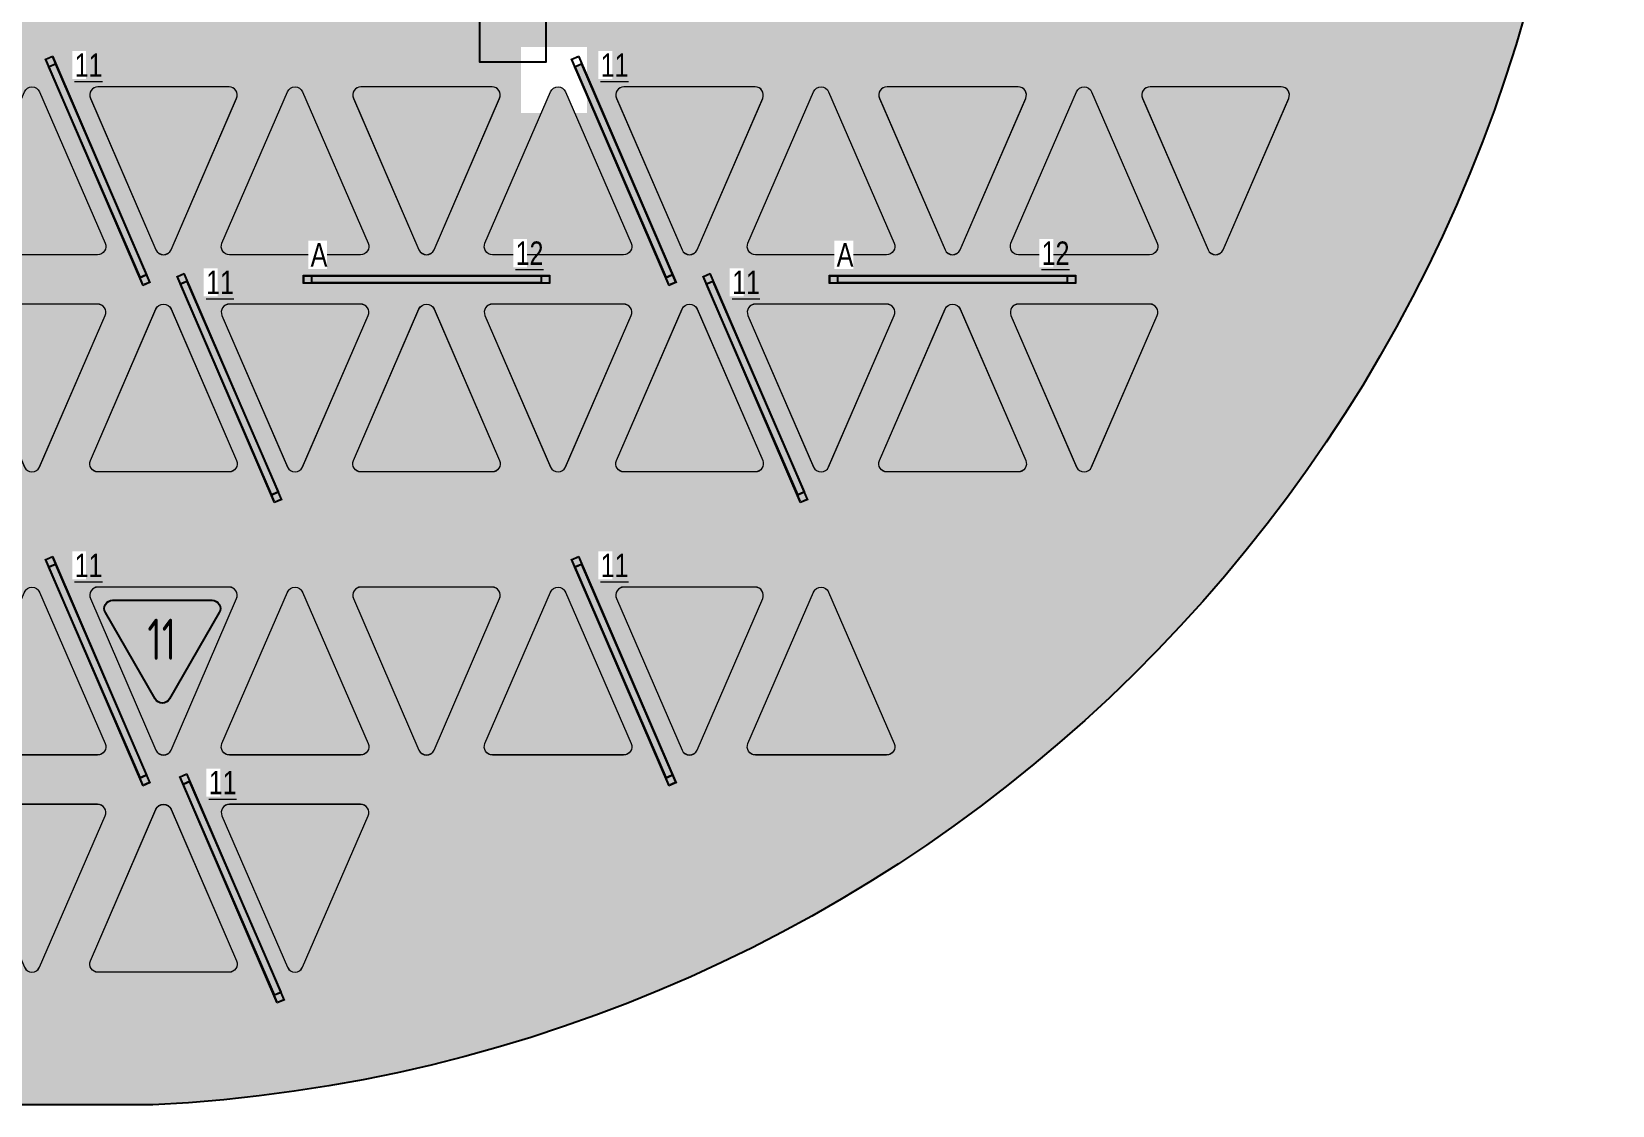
# Model space of a CAD drawing. Header units: millimetres. Extents: x -547274 to 397870, y -45599 to 141350.
# Drawn here: x -197412 to -187796, y 106367 to 112894 of the extents above; entities that cross this region are included whole.
import ezdxf

# ---------------------------------------------------------------- set-up
doc = ezdxf.new("R2010")
doc.units = ezdxf.units.MM
for name, color, linetype, lineweight in [('_ЭОМ_ОБЩ_Освещение_текст тип светильника', 172, 'Continuous', 50), ('_ЭОМ_светильник А', 1, 'Continuous', 35), ('_ЭОМ_светильник Р', 4, 'Continuous', 35), ('АР_Потолки_Штриховка', 252, 'Continuous', 0)]:
    doc.layers.add(name, color=color, linetype=linetype, lineweight=lineweight)
doc.layers.add('RAL 9010', color=7, linetype='Continuous')
for name, color, linetype, lineweight, true_color in [('АР_Потолок_RAL 095 85 40', 7, 'Continuous', 5, 0xddc87a), ('АР_Потолок_RAL 100 70 20', 7, 'Continuous', 5, 0xb3ac85), ('АР_Потолок_Покраска', 7, 'Continuous', 5, 0x007399)]:
    doc.layers.add(name, color=color, linetype=linetype, lineweight=lineweight, true_color=true_color)
doc.styles.add('ISOCPEUR', font='isocpeur.ttf', dxfattribs={"height": 799.9999999999999})
doc.styles.add('ГОСТ', font='cad.shx', dxfattribs={"width": 0.8})

# ---------------------------------------------------------------- blocks, each defined once
blk = doc.blocks.new('RVE-PLS5070-1500-P')
at = {"color": 0, "linetype": 'ByBlock', "lineweight": -2, "ltscale": 40}
for points in [[(750, -25), (-750, -25), (-750, 25), (750, 25)], [(745, -20), (-745, -20), (-745, 20), (745, 20)]]:
    blk.add_lwpolyline(points, close=True, dxfattribs=at)

msp = doc.modelspace()

# ---------------------------------------------------------------- hatches: boundary and pattern name
at = {"layer": 'RAL 9010', "ltscale": 100, "true_color": 0xe1be89}
h = msp.add_hatch(color=31, dxfattribs=at)
h.dxf.hatch_style = 1
h.paths.add_polyline_path([(-196164.5185041116, 112489.3069024849, 0.539690900055195), (-196210.398839563, 112559.1813797469), (-197008.1016155522, 112559.1813797469, 0.5396909000551948), (-197053.9819507163, 112489.3069029224), (-196655.1305626507, 111568.5563634164, 0.6566107862158973), (-196563.3698919877, 111568.5563634164)])
h = msp.add_hatch(color=31, dxfattribs=at)
h.dxf.hatch_style = 1
h.paths.add_polyline_path([(-194163.3698919887, 112529.0558566575, 0.6566107861821062), (-194255.1305626497, 112529.0558566575), (-194653.9819507154, 111608.3053172707, 0.5396909000704397), (-194608.1016155522, 111538.4308404441), (-193810.398839563, 111538.4308404441, 0.539690900070439), (-193764.5185041126, 111608.3053177082)])
h = msp.add_hatch(color=31, dxfattribs=at)
h.dxf.hatch_style = 1
h.paths.add_polyline_path([(-191855.1305626507, 111568.5563634164, 0.6566107862158973), (-191763.3698919877, 111568.5563634164), (-191364.5185041116, 112489.3069024849, 0.5396909000551949), (-191410.398839563, 112559.1813797469), (-192208.1016155522, 112559.1813797469, 0.5396909000551949), (-192253.9819507163, 112489.3069029224)])
h = msp.add_hatch(color=31, dxfattribs=at)
h.dxf.hatch_style = 1
h.paths.add_polyline_path([(-196208.1016155913, 111238.4308404441, 0.5396909000551953), (-196253.9819507007, 111168.5563637029), (-195855.1305626507, 110247.8058242328, 0.6566107862158973), (-195763.3698919877, 110247.8058242328), (-195364.5185041272, 111168.5563632654, 0.5396909000551949), (-195410.3988395239, 111238.4308404441)])
h = msp.add_hatch(color=31, dxfattribs=at)
h.dxf.hatch_style = 1
h.paths.add_polyline_path([(-193363.3698919877, 111208.3053174717, 0.6566107862158973), (-193455.1305626507, 111208.3053174717), (-193853.9819507163, 110287.5547779657, 0.5396909000551949), (-193808.1016155522, 110217.6803011412), (-193010.398839563, 110217.6803011412, 0.5396909000551945), (-192964.5185041116, 110287.5547784032)])
h = msp.add_hatch(color=31, dxfattribs=at)
h.dxf.hatch_style = 1
h.paths.add_polyline_path([(-191055.1305626507, 110247.8058242328, 0.6566107862158973), (-190963.3698919877, 110247.8058242328), (-190564.5185041272, 111168.5563632654, 0.5396909000551943), (-190610.3988395239, 111238.4308404441), (-191408.1016155913, 111238.4308404441, 0.5396909000551955), (-191453.9819507007, 111168.5563637029)])
h = msp.add_hatch(color=31, dxfattribs=at)
h.dxf.hatch_style = 1
h.paths.add_polyline_path([(-197363.3698919887, 109487.5547780519, 0.6566107861821062), (-197455.1305626497, 109487.5547780519), (-197853.9819507154, 108566.804238665, 0.5396909000704397), (-197808.1016155522, 108496.9297618384), (-197010.398839563, 108496.9297618384, 0.539690900070439), (-196964.5185041126, 108566.8042391026)])
h = msp.add_hatch(color=31, dxfattribs=at)
h.dxf.hatch_style = 1
h.paths.add_polyline_path([(-195055.1305626507, 108527.0552848107, 0.6566107862158973), (-194963.3698919877, 108527.0552848107), (-194564.5185041116, 109447.8058238792, 0.5396909000551949), (-194610.398839563, 109517.6803011412), (-195408.1016155522, 109517.6803011412, 0.5396909000551949), (-195453.9819507163, 109447.8058243168)])
h = msp.add_hatch(color=31, dxfattribs=at)
h.dxf.hatch_style = 1
h.paths.add_polyline_path([(-192563.3698919887, 109487.5547780519, 0.6566107861821062), (-192655.1305626497, 109487.5547780519), (-193053.9819507154, 108566.804238665, 0.5396909000704397), (-193008.1016155522, 108496.9297618384), (-192210.398839563, 108496.9297618384, 0.539690900070439), (-192164.5185041126, 108566.8042391026)])
h = msp.add_hatch(color=31, dxfattribs=at)
h.dxf.hatch_style = 1
h.paths.add_polyline_path([(-196563.3698919877, 108166.8042388661, 0.6566107862158973), (-196655.1305626507, 108166.8042388661), (-197053.9819507163, 107246.05369936, 0.5396909000551949), (-197008.1016155522, 107176.1792225356), (-196210.398839563, 107176.1792225356, 0.5396909000551945), (-196164.5185041116, 107246.0536997976)])
at = {"layer": 'АР_Потолки_Штриховка', "ltscale": 100, "true_color": 0xf8f6b0}
h = msp.add_hatch(color=51, dxfattribs=at)
h.dxf.hatch_style = 1
h.paths.add_polyline_path([(-196714.6691759696, 111419.007075798), (-197267.1422003378, 112694.4966173286), (-197303.8464678397, 112678.5970357771), (-196751.3734434714, 111403.1074941272)])
h = msp.add_hatch(color=51, dxfattribs=at)
h.dxf.hatch_style = 1
h.paths.add_polyline_path([(-193514.6691759696, 111419.007075798), (-194067.1422003378, 112694.4966173286), (-194103.8464678397, 112678.5970357771), (-193551.3734434714, 111403.1074941272)])
h = msp.add_hatch(color=51, dxfattribs=at)
h.dxf.hatch_style = 1
h.paths.add_polyline_path([(-195914.6691759696, 110098.2565365548), (-196467.1422003378, 111373.7460780854), (-196503.8464678397, 111357.8464965338), (-195951.3734434714, 110082.356954884)])
h = msp.add_hatch(color=51, dxfattribs=at)
h.dxf.hatch_style = 1
h.paths.add_polyline_path([(-195704.2493446936, 111408.4308404441), (-194314.2493446936, 111408.4308404441), (-194314.2493446936, 111368.4308404441), (-195704.2493446936, 111368.4308404441)])
h = msp.add_hatch(color=51, dxfattribs=at)
h.dxf.hatch_style = 1
h.paths.add_polyline_path([(-192714.6691759696, 110098.2565365548), (-193267.1422003378, 111373.7460780854), (-193303.8464678397, 111357.8464965338), (-192751.3734434714, 110082.356954884)])
h = msp.add_hatch(color=51, dxfattribs=at)
h.dxf.hatch_style = 1
h.paths.add_polyline_path([(-192504.2493446936, 111408.4308404441), (-191114.2493446936, 111408.4308404441), (-191114.2493446936, 111368.4308404441), (-192504.2493446936, 111368.4308404441)])
h = msp.add_hatch(color=51, dxfattribs=at)
h.dxf.hatch_style = 1
h.paths.add_polyline_path([(-196714.6691759696, 108377.5059971923), (-197267.1422003378, 109652.995538723), (-197303.8464678397, 109637.0959571714), (-196751.3734434714, 108361.6064155216)])
h = msp.add_hatch(color=51, dxfattribs=at)
h.dxf.hatch_style = 1
h.paths.add_polyline_path([(-193514.6691759696, 108377.5059971923), (-194067.1422003378, 109652.995538723), (-194103.8464678397, 109637.0959571714), (-193551.3734434714, 108361.6064155216)])
h = msp.add_hatch(color=51, dxfattribs=at)
h.dxf.hatch_style = 1
h.paths.add_polyline_path([(-195898.3925293982, 107056.7554579491), (-196450.8655537665, 108332.2449994797), (-196487.5698212683, 108316.3454179282), (-195935.0967969, 107040.8558762784)])
at = {"layer": 'АР_Потолок_RAL 095 85 40', "transparency": 33554687}
h = msp.add_hatch(color=256, dxfattribs=at)
h.dxf.hatch_style = 1
h.paths.add_polyline_path([(-197363.3698919887, 112529.0558566575, 0.6566107861821062), (-197455.1305626497, 112529.0558566575), (-197853.9819507154, 111608.3053172707, 0.5396909000704397), (-197808.1016155522, 111538.4308404441), (-197010.398839563, 111538.4308404441, 0.539690900070439), (-196964.5185041126, 111608.3053177082)])
h = msp.add_hatch(color=256, dxfattribs=at)
h.dxf.hatch_style = 1
h.paths.add_polyline_path([(-195055.1305626507, 111568.5563634164, 0.6566107862158973), (-194963.3698919877, 111568.5563634164), (-194564.5185041116, 112489.3069024849, 0.5396909000551949), (-194610.398839563, 112559.1813797469), (-195408.1016155522, 112559.1813797469, 0.5396909000551949), (-195453.9819507163, 112489.3069029224)])
h = msp.add_hatch(color=256, dxfattribs=at)
h.dxf.hatch_style = 1
h.paths.add_polyline_path([(-192563.3698919887, 112529.0558566575, 0.6566107861821062), (-192655.1305626497, 112529.0558566575), (-193053.9819507154, 111608.3053172707, 0.5396909000704397), (-193008.1016155522, 111538.4308404441), (-192210.398839563, 111538.4308404441, 0.539690900070439), (-192164.5185041126, 111608.3053177082)])
h = msp.add_hatch(color=256, dxfattribs=at)
h.dxf.hatch_style = 1
h.paths.add_polyline_path([(-190255.1305626507, 111568.5563634164, 0.6566107862158973), (-190163.3698919877, 111568.5563634164), (-189764.5185041116, 112489.3069024849, 0.5396909000551949), (-189810.398839563, 112559.1813797469), (-190608.1016155522, 112559.1813797469, 0.5396909000551949), (-190653.9819507163, 112489.3069029224)])
h = msp.add_hatch(color=256, dxfattribs=at)
h.dxf.hatch_style = 1
h.paths.add_polyline_path([(-196563.3698919877, 111208.3053174717, 0.6566107862158973), (-196655.1305626507, 111208.3053174717), (-197053.9819507163, 110287.5547779657, 0.5396909000551949), (-197008.1016155522, 110217.6803011412), (-196210.398839563, 110217.6803011412, 0.5396909000551945), (-196164.5185041116, 110287.5547784032)])
h = msp.add_hatch(color=256, dxfattribs=at)
h.dxf.hatch_style = 1
h.paths.add_polyline_path([(-194255.1305626507, 110247.8058242328, 0.6566107862158973), (-194163.3698919877, 110247.8058242328), (-193764.5185041272, 111168.5563632654, 0.5396909000551943), (-193810.3988395239, 111238.4308404441), (-194608.1016155913, 111238.4308404441, 0.5396909000551955), (-194653.9819507007, 111168.5563637029)])
h = msp.add_hatch(color=256, dxfattribs=at)
h.dxf.hatch_style = 1
h.paths.add_polyline_path([(-192253.9819507163, 110287.5547779657, 0.5396909000551949), (-192208.1016155522, 110217.6803011412), (-191410.398839563, 110217.6803011412, 0.5396909000551949), (-191364.5185041116, 110287.5547784032), (-191763.3698919877, 111208.3053174717, 0.6566107862158973), (-191855.1305626507, 111208.3053174717)])
h = msp.add_hatch(color=256, dxfattribs=at)
h.dxf.hatch_style = 1
h.paths.add_polyline_path([(-195763.3698919887, 109487.5547780519, 0.6566107861821062), (-195855.1305626497, 109487.5547780519), (-196253.9819507154, 108566.804238665, 0.5396909000704397), (-196208.1016155522, 108496.9297618384), (-195410.398839563, 108496.9297618384, 0.539690900070439), (-195364.5185041126, 108566.8042391026)])
h = msp.add_hatch(color=256, dxfattribs=at)
h.dxf.hatch_style = 1
h.paths.add_polyline_path([(-192964.5185041116, 109447.8058238792, 0.539690900055195), (-193010.398839563, 109517.6803011412), (-193808.1016155522, 109517.6803011412, 0.5396909000551948), (-193853.9819507163, 109447.8058243168), (-193455.1305626507, 108527.0552848107, 0.6566107862158973), (-193363.3698919877, 108527.0552848107)])
h = msp.add_hatch(color=256, dxfattribs=at)
h.dxf.hatch_style = 1
h.paths.add_polyline_path([(-197455.1305626507, 107206.3047456271, 0.6566107862158973), (-197363.3698919877, 107206.3047456271), (-196964.5185041272, 108127.0552846597, 0.5396909000551943), (-197010.3988395239, 108196.9297618384), (-197808.1016155913, 108196.9297618384, 0.5396909000551955), (-197853.9819507007, 108127.0552850972)])
at = {"layer": 'АР_Потолок_RAL 100 70 20', "transparency": 33554687}
h = msp.add_hatch(color=256, dxfattribs=at)
h.dxf.hatch_style = 1
h.paths.add_polyline_path([(-195763.3698919887, 112529.0558566575, 0.6566107861821062), (-195855.1305626497, 112529.0558566575), (-196253.9819507154, 111608.3053172707, 0.5396909000704397), (-196208.1016155522, 111538.4308404441), (-195410.398839563, 111538.4308404441, 0.539690900070439), (-195364.5185041126, 111608.3053177082)])
h = msp.add_hatch(color=256, dxfattribs=at)
h.dxf.hatch_style = 1
h.paths.add_polyline_path([(-192964.5185041116, 112489.3069024849, 0.539690900055195), (-193010.398839563, 112559.1813797469), (-193808.1016155522, 112559.1813797469, 0.5396909000551948), (-193853.9819507163, 112489.3069029224), (-193455.1305626507, 111568.5563634164, 0.6566107862158973), (-193363.3698919877, 111568.5563634164)])
h = msp.add_hatch(color=256, dxfattribs=at)
h.dxf.hatch_style = 1
h.paths.add_polyline_path([(-190963.3698919887, 112529.0558566575, 0.6566107861821062), (-191055.1305626497, 112529.0558566575), (-191453.9819507154, 111608.3053172707, 0.5396909000704397), (-191408.1016155522, 111538.4308404441), (-190610.398839563, 111538.4308404441, 0.539690900070439), (-190564.5185041126, 111608.3053177082)])
h = msp.add_hatch(color=256, dxfattribs=at)
h.dxf.hatch_style = 1
h.paths.add_polyline_path([(-197455.1305626507, 110247.8058242328, 0.6566107862158973), (-197363.3698919877, 110247.8058242328), (-196964.5185041272, 111168.5563632654, 0.5396909000551943), (-197010.3988395239, 111238.4308404441), (-197808.1016155913, 111238.4308404441, 0.5396909000551955), (-197853.9819507007, 111168.5563637029)])
h = msp.add_hatch(color=256, dxfattribs=at)
h.dxf.hatch_style = 1
h.paths.add_polyline_path([(-195453.9819507163, 110287.5547779657, 0.5396909000551949), (-195408.1016155522, 110217.6803011412), (-194610.398839563, 110217.6803011412, 0.5396909000551949), (-194564.5185041116, 110287.5547784032), (-194963.3698919877, 111208.3053174717, 0.6566107862158973), (-195055.1305626507, 111208.3053174717)])
h = msp.add_hatch(color=256, dxfattribs=at)
h.dxf.hatch_style = 1
h.paths.add_polyline_path([(-193008.1016155913, 111238.4308404441, 0.5396909000551953), (-193053.9819507007, 111168.5563637029), (-192655.1305626507, 110247.8058242328, 0.6566107862158973), (-192563.3698919877, 110247.8058242328), (-192164.5185041272, 111168.5563632654, 0.5396909000551949), (-192210.3988395239, 111238.4308404441)])
h = msp.add_hatch(color=256, dxfattribs=at)
h.dxf.hatch_style = 1
h.paths.add_polyline_path([(-196164.5185041116, 109447.8058238792, 0.539690900055195), (-196210.398839563, 109517.6803011412), (-197008.1016155522, 109517.6803011412, 0.5396909000551948), (-197053.9819507163, 109447.8058243168), (-196655.1305626507, 108527.0552848107, 0.6566107862158973), (-196563.3698919877, 108527.0552848107)])
h = msp.add_hatch(color=256, dxfattribs=at)
h.dxf.hatch_style = 1
h.paths.add_polyline_path([(-194163.3698919887, 109487.5547780519, 0.6566107861821062), (-194255.1305626497, 109487.5547780519), (-194653.9819507154, 108566.804238665, 0.5396909000704397), (-194608.1016155522, 108496.9297618384), (-193810.398839563, 108496.9297618384, 0.539690900070439), (-193764.5185041126, 108566.8042391026)])
h = msp.add_hatch(color=256, dxfattribs=at)
h.dxf.hatch_style = 1
h.paths.add_polyline_path([(-196208.1016155913, 108196.9297618384, 0.5396909000551953), (-196253.9819507007, 108127.0552850972), (-195855.1305626507, 107206.3047456271, 0.6566107862158973), (-195763.3698919877, 107206.3047456271), (-195364.5185041272, 108127.0552846597, 0.5396909000551949), (-195410.3988395239, 108196.9297618384)])
at = {"layer": 'АР_Потолок_Покраска'}
h = msp.add_hatch(dxfattribs=at)
h.set_pattern_fill('CROSS', color=256, scale=25)
h.set_pattern_definition([(0, (238596.7765007019, 31501.12280482426), (158.75, 158.75), [79.375, -238.125]), (90, (238636.4640007019, 31461.43530482426), (-158.75, 158.75), [79.375, -238.125])])
h.paths.add_polyline_path([(-194033.915110983, 112400.6824583525), (-194433.915110983, 112400.6824583525), (-194433.9151109829, 112800.6824583525), (-194033.915110983, 112800.6824583525)], flags=16)
edge = h.paths.add_edge_path()
edge.add_line((-200033.9151109831, 112800.6824583525), (-201173.7858857812, 112800.6768888425))
edge.add_line((-201173.7858857812, 112800.6768888425), (-201173.5999667562, 118400.6543505781))
edge.add_line((-201173.5999667562, 118400.6543505781), (-187933.9151109827, 118400.6824583524))
edge.add_line((-187933.9151109827, 118400.6824583524), (-187933.9151109828, 126000.9507611718))
edge.add_line((-187933.9151109828, 126000.9507611718), (-194333.9143506017, 126000.938898333))
edge.add_line((-194333.9143506017, 126000.938898333), (-194333.9258491699, 127199.9520461643))
edge.add_line((-194333.9258491699, 127199.9520461643), (-190278.9151109828, 127199.9520461638))
edge.add_line((-190278.9151109828, 127199.9520461638), (-190278.9151109828, 127350.6824583424))
edge.add_line((-190278.9151109828, 127350.6824583424), (-185384.4437674261, 127350.6824583525))
edge.add_line((-185384.4437674261, 127350.6824583525), (-185384.443767426, 118400.6824583525))
edge.add_line((-185384.443767426, 118400.6824583525), (-182133.9151109826, 118400.6824583525))
edge.add_line((-182133.9151109826, 118400.6824583525), (-182133.9151109826, 115850.6824583525))
edge.add_line((-182133.9151109826, 115850.6824583525), (-187998.9151109827, 115850.682458348))
edge.add_line((-187998.9151109827, 115850.682458348), (-187998.9151109784, 114910.6824583936))
edge.add_arc((-197124.0221651773, 115502.578915466), 9144.283469276654, 272.8206375194019, 356.28873106615686, ccw=False)
edge.add_line((-196674.0362802212, 106369.373953908), (-200033.9151109831, 106369.3739539165))
edge.add_line((-200033.9151109831, 106369.3739539165), (-200032.3499943294, 110700.9361331541))
edge.add_line((-200032.3499943294, 110700.9361331541), (-201173.3868589134, 110702.5364942346))
edge.add_line((-201173.3868589134, 110702.5364942346), (-201173.3880093214, 112400.6511419766))
edge.add_line((-201173.3880093214, 112400.6511419766), (-200033.1325526563, 112400.6824583525))
edge.add_line((-200033.1325526563, 112400.6824583525), (-200033.9151109831, 112800.6824583525))

# ---------------------------------------------------------------- linework, layer by layer
msp.add_lwpolyline([(-200033.9151109831, 112800.6824583525), (-201173.7858857812, 112800.6768888425), (-201173.5999667562, 118400.6543505781), (-187933.9151109827, 118400.6824583524), (-187933.9151109828, 126000.9507611718), (-194333.9143506017, 126000.938898333), (-194333.9258491699, 127350.6808430827), (-185384.4437674261, 127350.6824583525), (-185384.443767426, 118400.6824583525), (-182133.9151109826, 118400.6824583525), (-182133.9151109826, 115850.6824583525), (-187998.9151109827, 115850.682458348), (-187998.9151109784, 114910.6824583935, -0.3812035354375339), (-196674.0362802212, 106369.373953908), (-200033.9151109831, 106369.3739539165), (-200032.3499943294, 110700.9361331541), (-201173.3868589134, 110702.5364942346), (-201173.3880093214, 112400.6511419766), (-200033.1325526563, 112400.6824583525)], format="xyb", close=True)
msp.add_lwpolyline([(-194684.1902620466, 113109.1813797469), (-194284.1902620466, 113109.1813797469), (-194284.1902620466, 112709.1813797469), (-194684.1902620466, 112709.1813797469)], close=True)
msp.add_lwpolyline([(-196919.3941567298, 109437.3507731706), (-196313.1762154456, 109437.3507731706, -0.5773494962845065), (-196269.8749668952, 109362.3510105163), (-196572.9838507529, 108837.351022318, -0.5773541042744643), (-196659.5866787788, 108837.351022318), (-196962.695341384, 109362.3506249935, -0.5773491286020777), (-196919.3941567298, 109437.3507731706, -1.710881644036777e-06)], format="xyb")
at = {"layer": 'АР_Потолки_Штриховка', "color": 18, "ltscale": 100, "true_color": 0x000000}
for points in [[(-196708.0749758353, 111416.4145985956), (-197264.5416144003, 112701.0720986242), (-197310.4219492545, 112681.1976215953), (-196753.9553106894, 111396.5401215667)], [(-193508.0749758353, 111416.4145985956), (-194064.5416144003, 112701.0720986242), (-194110.4219492545, 112681.1976215953), (-193553.9553106894, 111396.5401215667)], [(-196714.6504572501, 111419.0151844139), (-197267.1422003378, 112694.4966173286), (-197303.8464678397, 112678.5970357771), (-196751.3547247519, 111403.1156028623)], [(-193514.6504572501, 111419.0151844139), (-194067.1422003378, 112694.4966173286), (-194103.8464678397, 112678.5970357771), (-193551.3547247519, 111403.1156028623)], [(-195908.0749758353, 110095.6640593524), (-196464.5416144003, 111380.321559381), (-196510.4219492545, 111360.4470823521), (-195953.9553106894, 110075.7895823235)], [(-195914.6504572501, 110098.2646451707), (-196467.1422003378, 111373.7460780854), (-196503.8464678397, 111357.8464965338), (-195951.3547247519, 110082.3650636191)], [(-195709.2493446936, 111413.4308404441), (-194309.2493446936, 111413.4308404441), (-194309.2493446936, 111363.4308404441), (-195709.2493446936, 111363.4308404441)], [(-195704.2493446936, 111408.4308404441), (-194314.2493446936, 111408.4308404441), (-194314.2493446936, 111368.4308404441), (-195704.2493446936, 111368.4308404441)], [(-192708.0749758353, 110095.6640593524), (-193264.5416144003, 111380.321559381), (-193310.4219492545, 111360.4470823521), (-192753.9553106894, 110075.7895823235)], [(-192714.6504572501, 110098.2646451707), (-193267.1422003378, 111373.7460780854), (-193303.8464678397, 111357.8464965338), (-192751.3547247519, 110082.3650636191)], [(-192509.2493446936, 111413.4308404441), (-191109.2493446936, 111413.4308404441), (-191109.2493446936, 111363.4308404441), (-192509.2493446936, 111363.4308404441)], [(-192504.2493446936, 111408.4308404441), (-191114.2493446936, 111408.4308404441), (-191114.2493446936, 111368.4308404441), (-192504.2493446936, 111368.4308404441)], [(-196708.0749758353, 108374.9135199899), (-197264.5416144003, 109659.5710200185), (-197310.4219492545, 109639.6965429897), (-196753.9553106894, 108355.0390429611)], [(-196714.6504572501, 108377.5141058082), (-197267.1422003378, 109652.995538723), (-197303.8464678397, 109637.0959571714), (-196751.3547247519, 108361.6145242567)], [(-193508.0749758353, 108374.9135199899), (-194064.5416144003, 109659.5710200185), (-194110.4219492545, 109639.6965429897), (-193553.9553106894, 108355.0390429611)], [(-193514.6504572501, 108377.5141058082), (-194067.1422003378, 109652.995538723), (-194103.8464678397, 109637.0959571714), (-193551.3547247519, 108361.6145242567)], [(-195891.7983292639, 107054.1629807467), (-196448.264967829, 108338.8204807753), (-196494.1453026831, 108318.9460037465), (-195937.6786641181, 107034.2885037179)], [(-195898.3738106787, 107056.763566565), (-196450.8655537665, 108332.2449994797), (-196487.5698212683, 108316.3454179282), (-195935.0780781806, 107040.8639850134)]]:
    msp.add_lwpolyline(points, close=True, dxfattribs=at)
at = {"layer": 'АР_Потолки_Штриховка', "color": 18, "lineweight": 18, "ltscale": 100, "true_color": 0x000000}
for points in [[(-196708.0749758353, 111415.9156772012), (-197264.5416144003, 112700.5731772298), (-197310.4219492545, 112680.698700201), (-196753.9553106894, 111396.0412001724)], [(-193508.0749758353, 111415.9156772012), (-194064.5416144003, 112700.5731772298), (-194110.4219492545, 112680.698700201), (-193553.9553106894, 111396.0412001724)], [(-196714.6504572501, 111418.5162630195), (-197267.1422003378, 112693.9976959342), (-197303.8464678397, 112678.0981143827), (-196751.3547247519, 111402.6166814679)], [(-193514.6504572501, 111418.5162630195), (-194067.1422003378, 112693.9976959342), (-194103.8464678397, 112678.0981143827), (-193551.3547247519, 111402.6166814679)], [(-195908.0749758353, 110095.165137958), (-196464.5416144003, 111379.8226379866), (-196510.4219492545, 111359.9481609577), (-195953.9553106894, 110075.2906609291)], [(-195914.6504572501, 110097.7657237763), (-196467.1422003378, 111373.247156691), (-196503.8464678397, 111357.3475751395), (-195951.3547247519, 110081.8661422247)], [(-195709.2493446936, 111412.9319190497), (-194309.2493446936, 111412.9319190497), (-194309.2493446936, 111362.9319190497), (-195709.2493446936, 111362.9319190497)], [(-195704.2493446936, 111407.9319190497), (-194314.2493446936, 111407.9319190497), (-194314.2493446936, 111367.9319190497), (-195704.2493446936, 111367.9319190497)], [(-192708.0749758353, 110095.165137958), (-193264.5416144003, 111379.8226379866), (-193310.4219492545, 111359.9481609577), (-192753.9553106894, 110075.2906609291)], [(-192714.6504572501, 110097.7657237763), (-193267.1422003378, 111373.247156691), (-193303.8464678397, 111357.3475751395), (-192751.3547247519, 110081.8661422247)], [(-192509.2493446936, 111412.9319190497), (-191109.2493446936, 111412.9319190497), (-191109.2493446936, 111362.9319190497), (-192509.2493446936, 111362.9319190497)], [(-192504.2493446936, 111407.9319190497), (-191114.2493446936, 111407.9319190497), (-191114.2493446936, 111367.9319190497), (-192504.2493446936, 111367.9319190497)], [(-196708.0749758353, 108374.4145985956), (-197264.5416144003, 109659.0720986242), (-197310.4219492545, 109639.1976215953), (-196753.9553106894, 108354.5401215667)], [(-196714.6504572501, 108377.0151844138), (-197267.1422003378, 109652.4966173286), (-197303.8464678397, 109636.597035777), (-196751.3547247519, 108361.1156028623)], [(-193508.0749758353, 108374.4145985956), (-194064.5416144003, 109659.0720986242), (-194110.4219492545, 109639.1976215953), (-193553.9553106894, 108354.5401215667)], [(-193514.6504572501, 108377.0151844138), (-194067.1422003378, 109652.4966173286), (-194103.8464678397, 109636.597035777), (-193551.3547247519, 108361.1156028623)], [(-195891.7983292639, 107053.6640593523), (-196448.264967829, 108338.3215593809), (-196494.1453026831, 108318.4470823521), (-195937.6786641181, 107033.7895823235)], [(-195898.3738106787, 107056.2646451706), (-196450.8655537665, 108331.7460780854), (-196487.5698212683, 108315.8464965338), (-195935.0780781806, 107040.3650636191)]]:
    msp.add_lwpolyline(points, close=True, dxfattribs=at)
at = {"layer": 'АР_Потолки_Штриховка', "color": 18, "ltscale": 100, "true_color": 0x000000}
for points in [[(-196964.5185040106, 111608.3053174729, -0.5396909000634912), (-197010.3988398184, 111538.4308404441), (-197808.1016157736, 111538.4308404441, -0.5396909000634947), (-197853.9819506278, 111608.3053174729), (-197455.1305626502, 112529.0558566565, -0.6566107861974896), (-197363.3698919882, 112529.0558566565), (-196964.5185040106, 111608.3053174729)], [(-196164.5185040106, 112489.306902718, 0.5396909000634912), (-196210.3988398184, 112559.1813797469), (-197008.1016157736, 112559.1813797469, 0.5396909000634947), (-197053.9819506278, 112489.306902718), (-196655.1305626502, 111568.5563634152, 0.6566107861974896), (-196563.3698919882, 111568.5563634152), (-196164.5185040106, 112489.306902718)], [(-195364.5185040106, 111608.3053174729, -0.5396909000634912), (-195410.3988398184, 111538.4308404441), (-196208.1016157736, 111538.4308404441, -0.5396909000634947), (-196253.9819506278, 111608.3053174729), (-195855.1305626502, 112529.0558566565, -0.6566107861974896), (-195763.3698919882, 112529.0558566565), (-195364.5185040106, 111608.3053174729)], [(-194564.5185040106, 112489.306902718, 0.5396909000634912), (-194610.3988398184, 112559.1813797469), (-195408.1016157736, 112559.1813797469, 0.5396909000634947), (-195453.9819506278, 112489.306902718), (-195055.1305626502, 111568.5563634152, 0.6566107861974896), (-194963.3698919882, 111568.5563634152), (-194564.5185040106, 112489.306902718)], [(-193764.5185040106, 111608.3053174729, -0.5396909000634912), (-193810.3988398184, 111538.4308404441), (-194608.1016157736, 111538.4308404441, -0.5396909000634947), (-194653.9819506278, 111608.3053174729), (-194255.1305626502, 112529.0558566565, -0.6566107861974896), (-194163.3698919882, 112529.0558566565), (-193764.5185040106, 111608.3053174729)], [(-192964.5185040106, 112489.306902718, 0.5396909000634912), (-193010.3988398184, 112559.1813797469), (-193808.1016157736, 112559.1813797469, 0.5396909000634947), (-193853.9819506278, 112489.306902718), (-193455.1305626502, 111568.5563634152, 0.6566107861974896), (-193363.3698919882, 111568.5563634152), (-192964.5185040106, 112489.306902718)], [(-192164.5185040106, 111608.3053174729, -0.5396909000634912), (-192210.3988398184, 111538.4308404441), (-193008.1016157736, 111538.4308404441, -0.5396909000634947), (-193053.9819506278, 111608.3053174729), (-192655.1305626502, 112529.0558566565, -0.6566107861974896), (-192563.3698919882, 112529.0558566565), (-192164.5185040106, 111608.3053174729)], [(-191364.5185040106, 112489.306902718, 0.5396909000634912), (-191410.3988398184, 112559.1813797469), (-192208.1016157736, 112559.1813797469, 0.5396909000634947), (-192253.9819506278, 112489.306902718), (-191855.1305626502, 111568.5563634152, 0.6566107861974896), (-191763.3698919882, 111568.5563634152), (-191364.5185040106, 112489.306902718)], [(-190564.5185040106, 111608.3053174729, -0.5396909000634912), (-190610.3988398184, 111538.4308404441), (-191408.1016157736, 111538.4308404441, -0.5396909000634947), (-191453.9819506278, 111608.3053174729), (-191055.1305626502, 112529.0558566565, -0.6566107861974896), (-190963.3698919882, 112529.0558566565), (-190564.5185040106, 111608.3053174729)], [(-189764.5185040106, 112489.306902718, 0.5396909000634912), (-189810.3988398184, 112559.1813797469), (-190608.1016157736, 112559.1813797469, 0.5396909000634947), (-190653.9819506278, 112489.306902718), (-190255.1305626502, 111568.5563634152, 0.6566107861974896), (-190163.3698919882, 111568.5563634152), (-189764.5185040106, 112489.306902718)], [(-196964.5185040106, 111168.5563635344, 0.5396909000634912), (-197010.3988398184, 111238.4308404441), (-197808.1016157736, 111238.4308404441, 0.5396909000634947), (-197853.9819506278, 111168.5563635344), (-197455.1305626502, 110247.8058242316, 0.6566107861974896), (-197363.3698919882, 110247.8058242316), (-196964.5185040106, 111168.5563635344)], [(-196164.5185040106, 110287.5547781701, -0.5396909000634912), (-196210.3988398184, 110217.6803011412), (-197008.1016157736, 110217.6803011412, -0.5396909000634947), (-197053.9819506278, 110287.5547781701), (-196655.1305626502, 111208.3053174729, -0.6566107861974896), (-196563.3698919882, 111208.3053174729), (-196164.5185040106, 110287.5547781701)], [(-195364.5185040106, 111168.5563635344, 0.5396909000634912), (-195410.3988398184, 111238.4308404441), (-196208.1016157736, 111238.4308404441, 0.5396909000634947), (-196253.9819506278, 111168.5563635344), (-195855.1305626502, 110247.8058242316, 0.6566107861974896), (-195763.3698919882, 110247.8058242316), (-195364.5185040106, 111168.5563635344)], [(-194564.5185040106, 110287.5547781701, -0.5396909000634912), (-194610.3988398184, 110217.6803011412), (-195408.1016157736, 110217.6803011412, -0.5396909000634947), (-195453.9819506278, 110287.5547781701), (-195055.1305626502, 111208.3053174729, -0.6566107861974896), (-194963.3698919882, 111208.3053174729), (-194564.5185040106, 110287.5547781701)], [(-193764.5185040106, 111168.5563635344, 0.5396909000634912), (-193810.3988398184, 111238.4308404441), (-194608.1016157736, 111238.4308404441, 0.5396909000634947), (-194653.9819506278, 111168.5563635344), (-194255.1305626502, 110247.8058242316, 0.6566107861974896), (-194163.3698919882, 110247.8058242316), (-193764.5185040106, 111168.5563635344)], [(-192964.5185040106, 110287.5547781701, -0.5396909000634912), (-193010.3988398184, 110217.6803011412), (-193808.1016157736, 110217.6803011412, -0.5396909000634947), (-193853.9819506278, 110287.5547781701), (-193455.1305626502, 111208.3053174729, -0.6566107861974896), (-193363.3698919882, 111208.3053174729), (-192964.5185040106, 110287.5547781701)], [(-192164.5185040106, 111168.5563635344, 0.5396909000634912), (-192210.3988398184, 111238.4308404441), (-193008.1016157736, 111238.4308404441, 0.5396909000634947), (-193053.9819506278, 111168.5563635344), (-192655.1305626502, 110247.8058242316, 0.6566107861974896), (-192563.3698919882, 110247.8058242316), (-192164.5185040106, 111168.5563635344)], [(-191364.5185040106, 110287.5547781701, -0.5396909000634912), (-191410.3988398184, 110217.6803011412), (-192208.1016157736, 110217.6803011412, -0.5396909000634947), (-192253.9819506278, 110287.5547781701), (-191855.1305626502, 111208.3053174729, -0.6566107861974896), (-191763.3698919882, 111208.3053174729), (-191364.5185040106, 110287.5547781701)], [(-190564.5185040106, 111168.5563635344, 0.5396909000634912), (-190610.3988398184, 111238.4308404441), (-191408.1016157736, 111238.4308404441, 0.5396909000634947), (-191453.9819506278, 111168.5563635344), (-191055.1305626502, 110247.8058242316, 0.6566107861974896), (-190963.3698919882, 110247.8058242316), (-190564.5185040106, 111168.5563635344)], [(-196964.5185040106, 108566.8042388672, -0.5396909000634912), (-197010.3988398184, 108496.9297618384), (-197808.1016157736, 108496.9297618384, -0.5396909000634947), (-197853.9819506278, 108566.8042388672), (-197455.1305626502, 109487.5547780509, -0.6566107861974896), (-197363.3698919882, 109487.5547780509), (-196964.5185040106, 108566.8042388672)], [(-196164.5185040106, 109447.8058241124, 0.5396909000634912), (-196210.3988398184, 109517.6803011412), (-197008.1016157736, 109517.6803011412, 0.5396909000634947), (-197053.9819506278, 109447.8058241124), (-196655.1305626502, 108527.0552848096, 0.6566107861974896), (-196563.3698919882, 108527.0552848096), (-196164.5185040106, 109447.8058241124)], [(-195364.5185040106, 108566.8042388672, -0.5396909000634912), (-195410.3988398184, 108496.9297618384), (-196208.1016157736, 108496.9297618384, -0.5396909000634947), (-196253.9819506278, 108566.8042388672), (-195855.1305626502, 109487.5547780509, -0.6566107861974896), (-195763.3698919882, 109487.5547780509), (-195364.5185040106, 108566.8042388672)], [(-194564.5185040106, 109447.8058241124, 0.5396909000634912), (-194610.3988398184, 109517.6803011412), (-195408.1016157736, 109517.6803011412, 0.5396909000634947), (-195453.9819506278, 109447.8058241124), (-195055.1305626502, 108527.0552848096, 0.6566107861974896), (-194963.3698919882, 108527.0552848096), (-194564.5185040106, 109447.8058241124)], [(-193764.5185040106, 108566.8042388672, -0.5396909000634912), (-193810.3988398184, 108496.9297618384), (-194608.1016157736, 108496.9297618384, -0.5396909000634947), (-194653.9819506278, 108566.8042388672), (-194255.1305626502, 109487.5547780509, -0.6566107861974896), (-194163.3698919882, 109487.5547780509), (-193764.5185040106, 108566.8042388672)], [(-192964.5185040106, 109447.8058241124, 0.5396909000634912), (-193010.3988398184, 109517.6803011412), (-193808.1016157736, 109517.6803011412, 0.5396909000634947), (-193853.9819506278, 109447.8058241124), (-193455.1305626502, 108527.0552848096, 0.6566107861974896), (-193363.3698919882, 108527.0552848096), (-192964.5185040106, 109447.8058241124)], [(-192164.5185040106, 108566.8042388672, -0.5396909000634912), (-192210.3988398184, 108496.9297618384), (-193008.1016157736, 108496.9297618384, -0.5396909000634947), (-193053.9819506278, 108566.8042388672), (-192655.1305626502, 109487.5547780509, -0.6566107861974896), (-192563.3698919882, 109487.5547780509), (-192164.5185040106, 108566.8042388672)], [(-196964.5185040106, 108127.0552849288, 0.5396909000634912), (-197010.3988398184, 108196.9297618384), (-197808.1016157736, 108196.9297618384, 0.5396909000634947), (-197853.9819506278, 108127.0552849288), (-197455.1305626502, 107206.3047456259, 0.6566107861974896), (-197363.3698919882, 107206.3047456259), (-196964.5185040106, 108127.0552849288)], [(-196164.5185040106, 107246.0536995644, -0.5396909000634912), (-196210.3988398184, 107176.1792225356), (-197008.1016157736, 107176.1792225356, -0.5396909000634947), (-197053.9819506278, 107246.0536995644), (-196655.1305626502, 108166.8042388672, -0.6566107861974896), (-196563.3698919882, 108166.8042388672), (-196164.5185040106, 107246.0536995644)], [(-195364.5185040106, 108127.0552849288, 0.5396909000634912), (-195410.3988398184, 108196.9297618384), (-196208.1016157736, 108196.9297618384, 0.5396909000634947), (-196253.9819506278, 108127.0552849288), (-195855.1305626502, 107206.3047456259, 0.6566107861974896), (-195763.3698919882, 107206.3047456259), (-195364.5185040106, 108127.0552849288)]]:
    msp.add_lwpolyline(points, format="xyb", dxfattribs=at)
at = {"layer": 'АР_Потолки_Штриховка', "color": 18, "lineweight": 18, "ltscale": 100, "true_color": 0x000000}
for points in [[(-196964.5185040106, 111607.8063960785, -0.5396909000634912), (-197010.3988398184, 111537.9319190497), (-197808.1016157736, 111537.9319190497, -0.5396909000634947), (-197853.9819506278, 111607.8063960785), (-197455.1305626502, 112528.5569352621, -0.6566107861974896), (-197363.3698919882, 112528.5569352621), (-196964.5185040106, 111607.8063960785)], [(-196164.5185040106, 112488.8079813237, 0.5396909000634912), (-196210.3988398184, 112558.6824583525), (-197008.1016157736, 112558.6824583525, 0.5396909000634947), (-197053.9819506278, 112488.8079813237), (-196655.1305626502, 111568.0574420208, 0.6566107861974896), (-196563.3698919882, 111568.0574420208), (-196164.5185040106, 112488.8079813237)], [(-195364.5185040106, 111607.8063960785, -0.5396909000634912), (-195410.3988398184, 111537.9319190497), (-196208.1016157736, 111537.9319190497, -0.5396909000634947), (-196253.9819506278, 111607.8063960785), (-195855.1305626502, 112528.5569352621, -0.6566107861974896), (-195763.3698919882, 112528.5569352621), (-195364.5185040106, 111607.8063960785)], [(-194564.5185040106, 112488.8079813237, 0.5396909000634912), (-194610.3988398184, 112558.6824583525), (-195408.1016157736, 112558.6824583525, 0.5396909000634947), (-195453.9819506278, 112488.8079813237), (-195055.1305626502, 111568.0574420208, 0.6566107861974896), (-194963.3698919882, 111568.0574420208), (-194564.5185040106, 112488.8079813237)], [(-193764.5185040106, 111607.8063960785, -0.5396909000634912), (-193810.3988398184, 111537.9319190497), (-194608.1016157736, 111537.9319190497, -0.5396909000634947), (-194653.9819506278, 111607.8063960785), (-194255.1305626502, 112528.5569352621, -0.6566107861974896), (-194163.3698919882, 112528.5569352621), (-193764.5185040106, 111607.8063960785)], [(-192964.5185040106, 112488.8079813237, 0.5396909000634912), (-193010.3988398184, 112558.6824583525), (-193808.1016157736, 112558.6824583525, 0.5396909000634947), (-193853.9819506278, 112488.8079813237), (-193455.1305626502, 111568.0574420208, 0.6566107861974896), (-193363.3698919882, 111568.0574420208), (-192964.5185040106, 112488.8079813237)], [(-192164.5185040106, 111607.8063960785, -0.5396909000634912), (-192210.3988398184, 111537.9319190497), (-193008.1016157736, 111537.9319190497, -0.5396909000634947), (-193053.9819506278, 111607.8063960785), (-192655.1305626502, 112528.5569352621, -0.6566107861974896), (-192563.3698919882, 112528.5569352621), (-192164.5185040106, 111607.8063960785)], [(-191364.5185040106, 112488.8079813237, 0.5396909000634912), (-191410.3988398184, 112558.6824583525), (-192208.1016157736, 112558.6824583525, 0.5396909000634947), (-192253.9819506278, 112488.8079813237), (-191855.1305626502, 111568.0574420208, 0.6566107861974896), (-191763.3698919882, 111568.0574420208), (-191364.5185040106, 112488.8079813237)], [(-190564.5185040106, 111607.8063960785, -0.5396909000634912), (-190610.3988398184, 111537.9319190497), (-191408.1016157736, 111537.9319190497, -0.5396909000634947), (-191453.9819506278, 111607.8063960785), (-191055.1305626502, 112528.5569352621, -0.6566107861974896), (-190963.3698919882, 112528.5569352621), (-190564.5185040106, 111607.8063960785)], [(-189764.5185040106, 112488.8079813237, 0.5396909000634912), (-189810.3988398184, 112558.6824583525), (-190608.1016157736, 112558.6824583525, 0.5396909000634947), (-190653.9819506278, 112488.8079813237), (-190255.1305626502, 111568.0574420208, 0.6566107861974896), (-190163.3698919882, 111568.0574420208), (-189764.5185040106, 112488.8079813237)], [(-196964.5185040106, 111168.05744214, 0.5396909000634912), (-197010.3988398184, 111237.9319190497), (-197808.1016157736, 111237.9319190497, 0.5396909000634947), (-197853.9819506278, 111168.05744214), (-197455.1305626502, 110247.3069028372, 0.6566107861974896), (-197363.3698919882, 110247.3069028372), (-196964.5185040106, 111168.05744214)], [(-196164.5185040106, 110287.0558567757, -0.5396909000634912), (-196210.3988398184, 110217.1813797468), (-197008.1016157736, 110217.1813797468, -0.5396909000634947), (-197053.9819506278, 110287.0558567757), (-196655.1305626502, 111207.8063960785, -0.6566107861974896), (-196563.3698919882, 111207.8063960785), (-196164.5185040106, 110287.0558567757)], [(-195364.5185040106, 111168.05744214, 0.5396909000634912), (-195410.3988398184, 111237.9319190497), (-196208.1016157736, 111237.9319190497, 0.5396909000634947), (-196253.9819506278, 111168.05744214), (-195855.1305626502, 110247.3069028372, 0.6566107861974896), (-195763.3698919882, 110247.3069028372), (-195364.5185040106, 111168.05744214)], [(-194564.5185040106, 110287.0558567757, -0.5396909000634912), (-194610.3988398184, 110217.1813797468), (-195408.1016157736, 110217.1813797468, -0.5396909000634947), (-195453.9819506278, 110287.0558567757), (-195055.1305626502, 111207.8063960785, -0.6566107861974896), (-194963.3698919882, 111207.8063960785), (-194564.5185040106, 110287.0558567757)], [(-193764.5185040106, 111168.05744214, 0.5396909000634912), (-193810.3988398184, 111237.9319190497), (-194608.1016157736, 111237.9319190497, 0.5396909000634947), (-194653.9819506278, 111168.05744214), (-194255.1305626502, 110247.3069028372, 0.6566107861974896), (-194163.3698919882, 110247.3069028372), (-193764.5185040106, 111168.05744214)], [(-192964.5185040106, 110287.0558567757, -0.5396909000634912), (-193010.3988398184, 110217.1813797468), (-193808.1016157736, 110217.1813797468, -0.5396909000634947), (-193853.9819506278, 110287.0558567757), (-193455.1305626502, 111207.8063960785, -0.6566107861974896), (-193363.3698919882, 111207.8063960785), (-192964.5185040106, 110287.0558567757)], [(-192164.5185040106, 111168.05744214, 0.5396909000634912), (-192210.3988398184, 111237.9319190497), (-193008.1016157736, 111237.9319190497, 0.5396909000634947), (-193053.9819506278, 111168.05744214), (-192655.1305626502, 110247.3069028372, 0.6566107861974896), (-192563.3698919882, 110247.3069028372), (-192164.5185040106, 111168.05744214)], [(-191364.5185040106, 110287.0558567757, -0.5396909000634912), (-191410.3988398184, 110217.1813797468), (-192208.1016157736, 110217.1813797468, -0.5396909000634947), (-192253.9819506278, 110287.0558567757), (-191855.1305626502, 111207.8063960785, -0.6566107861974896), (-191763.3698919882, 111207.8063960785), (-191364.5185040106, 110287.0558567757)], [(-190564.5185040106, 111168.05744214, 0.5396909000634912), (-190610.3988398184, 111237.9319190497), (-191408.1016157736, 111237.9319190497, 0.5396909000634947), (-191453.9819506278, 111168.05744214), (-191055.1305626502, 110247.3069028372, 0.6566107861974896), (-190963.3698919882, 110247.3069028372), (-190564.5185040106, 111168.05744214)], [(-196964.5185040106, 108566.3053174729, -0.5396909000634912), (-197010.3988398184, 108496.430840444), (-197808.1016157736, 108496.430840444, -0.5396909000634947), (-197853.9819506278, 108566.3053174729), (-197455.1305626502, 109487.0558566565, -0.6566107861974896), (-197363.3698919882, 109487.0558566565), (-196964.5185040106, 108566.3053174729)], [(-196164.5185040106, 109447.306902718, 0.5396909000634912), (-196210.3988398184, 109517.1813797468), (-197008.1016157736, 109517.1813797468, 0.5396909000634947), (-197053.9819506278, 109447.306902718), (-196655.1305626502, 108526.5563634152, 0.6566107861974896), (-196563.3698919882, 108526.5563634152), (-196164.5185040106, 109447.306902718)], [(-195364.5185040106, 108566.3053174729, -0.5396909000634912), (-195410.3988398184, 108496.430840444), (-196208.1016157736, 108496.430840444, -0.5396909000634947), (-196253.9819506278, 108566.3053174729), (-195855.1305626502, 109487.0558566565, -0.6566107861974896), (-195763.3698919882, 109487.0558566565), (-195364.5185040106, 108566.3053174729)], [(-194564.5185040106, 109447.306902718, 0.5396909000634912), (-194610.3988398184, 109517.1813797468), (-195408.1016157736, 109517.1813797468, 0.5396909000634947), (-195453.9819506278, 109447.306902718), (-195055.1305626502, 108526.5563634152, 0.6566107861974896), (-194963.3698919882, 108526.5563634152), (-194564.5185040106, 109447.306902718)], [(-193764.5185040106, 108566.3053174729, -0.5396909000634912), (-193810.3988398184, 108496.430840444), (-194608.1016157736, 108496.430840444, -0.5396909000634947), (-194653.9819506278, 108566.3053174729), (-194255.1305626502, 109487.0558566565, -0.6566107861974896), (-194163.3698919882, 109487.0558566565), (-193764.5185040106, 108566.3053174729)], [(-192964.5185040106, 109447.306902718, 0.5396909000634912), (-193010.3988398184, 109517.1813797468), (-193808.1016157736, 109517.1813797468, 0.5396909000634947), (-193853.9819506278, 109447.306902718), (-193455.1305626502, 108526.5563634152, 0.6566107861974896), (-193363.3698919882, 108526.5563634152), (-192964.5185040106, 109447.306902718)], [(-192164.5185040106, 108566.3053174729, -0.5396909000634912), (-192210.3988398184, 108496.430840444), (-193008.1016157736, 108496.430840444, -0.5396909000634947), (-193053.9819506278, 108566.3053174729), (-192655.1305626502, 109487.0558566565, -0.6566107861974896), (-192563.3698919882, 109487.0558566565), (-192164.5185040106, 108566.3053174729)], [(-196964.5185040106, 108126.5563635344, 0.5396909000634912), (-197010.3988398184, 108196.430840444), (-197808.1016157736, 108196.430840444, 0.5396909000634947), (-197853.9819506278, 108126.5563635344), (-197455.1305626502, 107205.8058242316, 0.6566107861974896), (-197363.3698919882, 107205.8058242316), (-196964.5185040106, 108126.5563635344)], [(-196164.5185040106, 107245.55477817, -0.5396909000634912), (-196210.3988398184, 107175.6803011412), (-197008.1016157736, 107175.6803011412, -0.5396909000634947), (-197053.9819506278, 107245.55477817), (-196655.1305626502, 108166.3053174729, -0.6566107861974896), (-196563.3698919882, 108166.3053174729), (-196164.5185040106, 107245.55477817)], [(-195364.5185040106, 108126.5563635344, 0.5396909000634912), (-195410.3988398184, 108196.430840444), (-196208.1016157736, 108196.430840444, 0.5396909000634947), (-196253.9819506278, 108126.5563635344), (-195855.1305626502, 107205.8058242316, 0.6566107861974896), (-195763.3698919882, 107205.8058242316), (-195364.5185040106, 108126.5563635344)]]:
    msp.add_lwpolyline(points, format="xyb", dxfattribs=at)

# ---------------------------------------------------------------- block references
at = {"layer": '_ЭОМ_светильник Р', "color": 18, "lineweight": 18, "ltscale": 100, "true_color": 0x000000, "rotation": 293.3109098092323}
for p in [(-197009.2484625449, 112048.3071887011), (-193809.2484625449, 112048.3071887011), (-196209.2484625449, 110727.5566494579), (-193009.2484625449, 110727.5566494579), (-197009.2484625449, 109006.8061100954), (-193809.2484625449, 109006.8061100954), (-196192.9718159735, 107686.0555708522)]:
    msp.add_blockref('RVE-PLS5070-1500-P', p, dxfattribs=at)

# ---------------------------------------------------------------- texts
at = {"insert": (-196707.3277447578, 109325.2687376291), "char_height": 250, "width": 294.3337657886732, "attachment_point": 1, "style": 'ISOCPEUR'}
msp.add_mtext('{\\W0.7;11}', dxfattribs=at)

# ---------------------------------------------------------------- next in the draw order: texts
at = {"layer": '_ЭОМ_ОБЩ_Освещение_текст тип светильника', "color": 18, "lineweight": 18, "ltscale": 40, "true_color": 0x000000, "char_height": 142.1875, "width": 55.871829552576, "attachment_point": 1, "style": 'ГОСТ', "bg_fill": 3, "box_fill_scale": 1.1, "bg_fill_color": 256, "bg_fill_transparency": 0}
for s, insert in [('{\\L11}', (-197150.0773253228, 112761.8836535701)), ('{\\L11}', (-193950.0773253228, 112761.8836535701)), ('{\\L12}', (-194467.4237216918, 111618.6397709119)), ('{\\L12}', (-191267.4237216918, 111618.6397709119)), ('{\\L11}', (-196350.0773253228, 111441.1331143269)), ('{\\L11}', (-193150.0773253228, 111441.1331143269)), ('{\\L11}', (-197150.0773253228, 109720.3825749645)), ('{\\L11}', (-193950.0773253228, 109720.3825749645)), ('{\\L11}', (-196333.8006787514, 108399.6320357212))]:
    msp.add_mtext(s, dxfattribs=dict(at, insert=insert))
at = {"layer": '_ЭОМ_светильник А', "color": 18, "lineweight": 18, "ltscale": 100, "true_color": 0x000000, "char_height": 142.1875, "width": 86.04374658316377, "attachment_point": 1, "style": 'ГОСТ', "bg_fill": 3, "box_fill_scale": 1.1, "bg_fill_color": 256, "bg_fill_transparency": 0}
for insert in [(-195714.1076097767, 111608.4617359476), (-192514.1076097767, 111608.4617359476)]:
    msp.add_mtext('А', dxfattribs=dict(at, insert=insert))

# ---------------------------------------------------------------- next in the draw order: block references
at = {"layer": '_ЭОМ_светильник А', "color": 18, "lineweight": 18, "ltscale": 100, "true_color": 0x000000, "rotation": 180}
for p in [(-195009.2493446936, 111387.9319190497), (-191809.2493446936, 111387.9319190497)]:
    msp.add_blockref('RVE-PLS5070-1500-P', p, dxfattribs=at)

doc.saveas('drawing.dxf')
